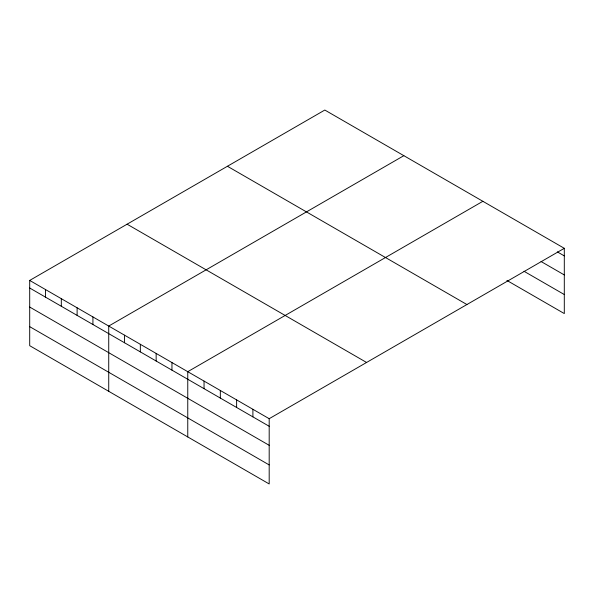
<?xml version="1.0" encoding="UTF-8"?>
<svg xmlns="http://www.w3.org/2000/svg" width="594" height="594" viewBox="0 0 594 594"><rect width="100%" height="100%" fill="white"/><g stroke="black" fill="none" stroke-linecap="round" stroke-linejoin="round"><path stroke-width="0.89" d="M564.3 248.314L324.814 110.046L29.7 280.427L29.7 345.686L269.186 483.954L269.186 418.696L564.3 248.314L564.3 313.573L506.912 280.442M403.846 155.673L108.732 326.054L108.732 391.32M482.877 201.299L187.763 371.681L187.763 436.946M557.321 251.871L564.3 255.895M541.037 261.501L564.3 274.933M523.975 271.258L564.3 294.542M227.428 166.268L466.914 304.536M127.086 224.198L366.572 362.466M29.7 280.427L269.186 418.696M29.7 288.016L269.186 426.277M29.7 307.046L269.186 445.314M29.7 326.655L269.186 464.924M252.903 409.288L252.903 416.877M236.62 399.888L236.62 407.477M220.329 390.488L220.329 398.077M204.046 381.088L204.046 388.669M171.956 362.555L171.956 370.144M156.148 353.43L156.148 361.018M140.34 344.305L140.34 351.893M124.54 335.179L124.54 342.768M92.924 316.929L92.924 324.517M77.116 307.803L77.116 315.392M61.316 298.678L61.316 306.266M45.508 289.553L45.508 297.141"/></g></svg>
